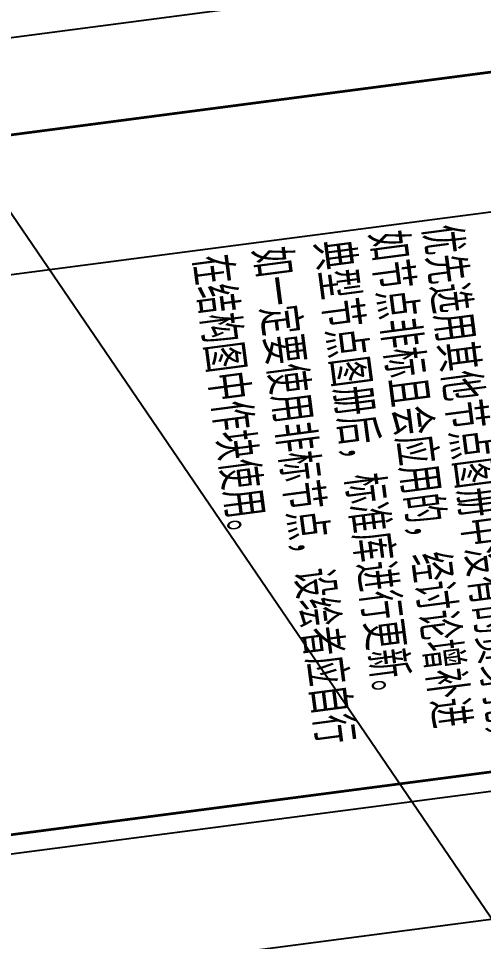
# Model space of a CAD drawing. Header units: millimetres. Extents: x -14906165 to 53546503, y 133836 to 58622790.
# Drawn here: x 41949199 to 42721724, y 39611371 to 41145435 of the extents above; entities that cross this region are included whole.
import ezdxf

# ---------------------------------------------------------------- set-up
doc = ezdxf.new("R2010")
doc.units = ezdxf.units.MM
doc.header["$LTSCALE"] = 100
doc.layers.add('标准形式增加', color=6, linetype='Continuous')
doc.styles.add('中文GB2312', font='', dxfattribs={"width": 0.7})
doc.styles.get('中文GB2312').set_extended_font_data('FangSong_GB2312')

# ---------------------------------------------------------------- blocks, each defined once
blk = doc.blocks.new('绘图要素标准库V1.0 - 0416')
for p, q in [((-549616.1, 656002.9), (-549616.1, 626302.9)), ((-528616.1, 656002.9), (-528616.1, 626302.9)), ((-525321.1, 656002.9), (-525321.1, 626302.9)), ((-547116.1, 655502.9), (-547116.1, 626802.9)), ((-543516.1, 655502.9), (-543516.1, 626802.9))]:
    blk.add_line(p, q)
at = {"const_width": 60}
blk.add_lwpolyline([(-547116.1, 655502.9), (-529116.1, 655502.9), (-529116.1, 626802.9), (-547116.1, 626802.9)], close=True, dxfattribs=at)
at = {"layer": '标准形式增加'}
blk.add_line((-557328.5, 633446.7), (-491825.6, 662317.5), dxfattribs=at)
at = {"style": '中文GB2312', "width": 0.7}
for s, p in [('优先选用其他节点图册中没有的贯穿孔，', (-543353.5, 648072.9)), ('如节点非标且会应用的，经讨论增补进', (-543380.7, 646850.3)), ('典型节点图册后，标准库进行更新。', (-543326.3, 645600.6)), ('如一定要使用非标节点，设绘者应自行', (-543353.5, 644187.9)), ('在结构图中作块使用。', (-543353.5, 642829.6))]:
    blk.add_text(s, height=800, dxfattribs=at).set_placement(p)

msp = doc.modelspace()

# ---------------------------------------------------------------- block references
at = {"lineweight": 5, "xscale": 64.06802830554443, "yscale": 73.4024339265743, "zscale": 64.06802830554443, "rotation": 277.4624694947158}
msp.add_blockref('绘图要素标准库V1.0 - 0416', (-22373, 103764), dxfattribs=at)

doc.saveas('drawing.dxf')
